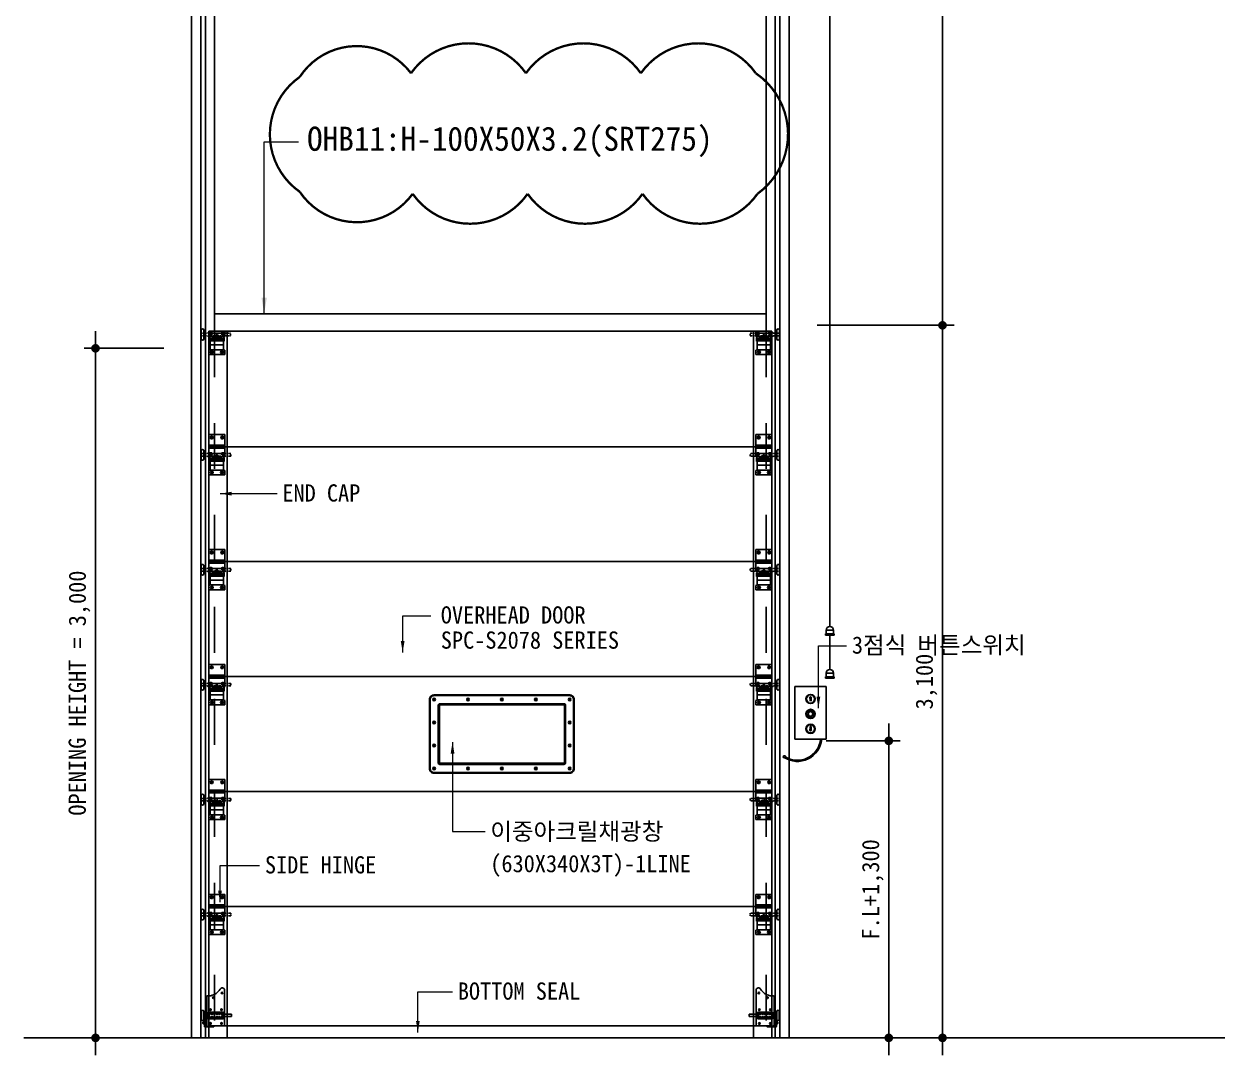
# Model space of a CAD drawing. Header units: millimetres. Extents: x 204328 to 274136, y -196910 to -178068.
# Drawn here: x 226005 to 231197, y -192079 to -187593 of the extents above; entities that cross this region are included whole.
import ezdxf

# ---------------------------------------------------------------- set-up
doc = ezdxf.new("R2010")
doc.units = ezdxf.units.MM
doc.linetypes.add('HIDDEN', pattern=[0.375, 0.25, -0.125])
doc.linetypes.add('HIDDEN2', pattern=[1, 0.5, -0.5])
doc.layers.get('Defpoints').update_dxf_attribs({"color": 140})
doc.layers.add('A-DIMS', color=7, linetype='Continuous', lineweight=25)
doc.layers.add('A-MKXS-TEXT1', color=3, linetype='Continuous', lineweight=25)
for name, color, linetype in [('FIN', 8, 'Continuous'), ('LINE', 8, 'Continuous'), ('OHD Frame', 2, 'Continuous'), ('OHD Panel', 5, 'Continuous'), ('OHD Track', 4, 'Continuous')]:
    doc.layers.add(name, color=color, linetype=linetype)
doc.layers.add('REV-202205', color=20, linetype='Continuous', lineweight=25, plot=False)
doc.styles.add('HY울릉도L', font='')
doc.styles.add('돋움체', font='')
doc.styles.get('HY울릉도L').set_extended_font_data('Dotum')
doc.styles.get('돋움체').set_extended_font_data('DotumChe')
doc.dimstyles.new('CDIM', dxfattribs={"dimtxt": 3, "dimasz": 1.5, "dimexe": 2, "dimexo": 1, "dimgap": 1, "dimtad": 1, "dimdec": 0, "dimrnd": 0.5, "dimzin": 0, "dimdsep": 32, "dimlunit": 6, "dimtxsty": 'HY울릉도L', "dimblk1": '_CIDOT', "dimblk2": '_CIDOT', "dimsah": 1, "dimcen": 5.5, "dimclrd": 2, "dimclre": 2, "dimclrt": 7, "dimadec": 0, "dimazin": 0, "dimtfac": 1, "dimtdec": 0, "dimtix": 1, "dimtmove": 2, "dimatfit": 1, "dimldrblk": '_CIDOT', "dimfxl": 1, "dimtolj": 1, "dimtzin": 0, "dimlwd": -1, "dimarcsym": 0})
doc.dimstyles.new('ISO-25', dxfattribs={"dimtxt": 2.5, "dimasz": 2.5, "dimexe": 1.25, "dimexo": 0.625, "dimtad": 1, "dimdsep": 46, "dimtxsty": 'Standard', "dimcen": 2.5, "dimadec": 0, "dimazin": 0, "dimtfac": 1, "dimtmove": 0, "dimatfit": 3, "dimfxl": 1, "dimarcsym": 0})

# ---------------------------------------------------------------- blocks, each defined once
blk = doc.blocks.new('2인치 BOTTOM HINGE')
for p, q in [((63153.5, 107458), (63153.5, 107584)), ((63156.5, 107587), (63169.6, 107587)), ((63231.5, 107460), (63231.5, 107614.3)), ((63137.3, 107471.9), (63138.1, 107472.5)), ((63138.1, 107465.5), (63138.1, 107472.5)), ((63143.3, 107454.8), (63141.6, 107485)), ((63145.3, 107454.9), (63143.6, 107485.1)), ((63150.4, 107473.2), (63150.4, 107464.8)), ((63153.5, 107478), (63150.5, 107473.7)), ((63164, 107516.7), (63164, 107486.7)), ((63164, 107509.2), (63221, 107509.2)), ((63164, 107494.2), (63221, 107494.2)), ((63221, 107486.7), (63221, 107516.7)), ((63137.3, 107466.1), (63138.1, 107465.5)), ((63156.5, 107454), (63146.3, 107454)), ((63156.5, 107452), (63146.3, 107452)), ((63153.5, 107460), (63150.5, 107464.2)), ((63154.5, 107457), (63155.5, 107457)), ((63156.5, 107452), (63156.5, 107456)), ((63183.5, 107452), (63156.5, 107452)), ((63184.5, 107453), (63184.5, 107454)), ((63187.5, 107457), (63228.5, 107457))]:
    blk.add_line(p, q)
at = {"color": 4}
for p, q in [((63141.5, 107506.7), (63158.5, 107506.7)), ((63141.5, 107496.7), (63158.5, 107496.7)), ((63224, 107506.7), (63261.5, 107506.7)), ((63224, 107496.7), (63261.5, 107496.7)), ((63261.5, 107506.7), (63261.5, 107496.7))]:
    blk.add_line(p, q, dxfattribs=at)
at = {"color": 4, "linetype": 'HIDDEN'}
for p, q in [((63224, 107506.7), (63161, 107506.7)), ((63224, 107496.7), (63161, 107496.7))]:
    blk.add_line(p, q, dxfattribs=at)
at = {"color": 4}
blk.add_lwpolyline([(63136.5, 107479.2), (63136.5, 107479.2, 0.414214), (63141.5, 107484.2), (63141.5, 107519.2, 0.414214), (63136.5, 107524.2), (63136.5, 107524.2, 0.414214), (63131.5, 107519.2), (63131.5, 107484.2, 0.414214)], format="xyb", close=True, dxfattribs=at)
for points in [[(63137.3, 107471.9), (63137.3, 107466.1)], [(63142.3, 107472.5), (63138.1, 107472.5)], [(63150.4, 107472.5), (63144.3, 107472.5)], [(63138.1, 107465.5), (63142.7, 107465.5)], [(63144.7, 107465.5), (63150.4, 107465.5)]]:
    blk.add_lwpolyline(points)
blk.add_lwpolyline([(63161, 107516.7), (63161, 107486.7), (63224, 107486.7), (63224, 107516.7)], close=True)
for centre in [(63182.5, 107578.7), (63220.1, 107599.4), (63170, 107526.8), (63218, 107526.8), (63170, 107466.9), (63218, 107466.9)]:
    blk.add_circle(centre, 3.5)
for centre, radius, start, end in [((63156.5, 107584), 3, 90, 180), ((63169.6, 107592), 5, 270, 288.8696), ((63209.9, 107617.8), 3, 320.8937, 332.6187), ((63221.6, 107611.7), 10.2, 14.4424, 152.6187), ((63142.6, 107485), 1, 357.556, 186.7062), ((63151.4, 107473.2), 1, 145.1037, 180), ((63146.3, 107455), 3, 183.3665, 270), ((63146.3, 107455), 1, 183.3665, 270), ((63151.4, 107464.8), 1, 180, 214.8963), ((63154.5, 107458), 1, 180, 270), ((63155.5, 107456), 1, 0, 90), ((63183.5, 107453), 1, 270, 0), ((63187.5, 107454), 3, 90, 180), ((63228.5, 107460), 3, 270, 0)]:
    blk.add_arc(centre, radius, start, end)
for centre, start, end in [((63159.7, 107506.7), 0, 180), ((63159.7, 107496.7), 180, 0)]:
    blk.add_arc(centre, 1.26, start, end, dxfattribs=at)
blk.add_open_spline([(63212.2, 107615.9), (63206.8, 107609.2), (63195.8, 107595.8), (63179.5, 107590.1), (63171.2, 107587.3)], degree=3, knots=[0.321245, 0.321245, 0.321245, 0.321245, 25.636888, 51.307384, 51.307384, 51.307384, 51.307384])
blk = doc.blocks.new('_CIDOT')
at = {"color": 0, "linetype": 'ByBlock'}
blk.add_line((2, 0), (-1, 0), dxfattribs=at)
at = {"color": 0, "linetype": 'ByBlock', "const_width": 0.5}
blk.add_lwpolyline([(-0.25, 0, 1), (0.25, 0, 1)], format="xyb", close=True, dxfattribs=at)
blk = doc.blocks.new('*D59')
at = {"layer": 'A-DIMS', "lineweight": -2, "transparency": 16777216}
for p, q in [((229496.5, -190712), (229818.4, -190712)), ((229513.6, -192004.2), (229818.4, -192004.2))]:
    blk.add_line(p, q, dxfattribs=at)
at = {"layer": 'A-DIMS', "transparency": 16777216}
blk.add_line((229768.4, -190749.5), (229768.4, -191966.7), dxfattribs=at)
at = {"layer": 'Defpoints', "color": 0, "transparency": 16777216}
for p in [(229471.5, -190712, 0), (229488.6, -192004.2, 0), (229768.4, -192004.2)]:
    blk.add_point(p, dxfattribs=at)
at = {"layer": 'A-DIMS', "transparency": 16777216, "xscale": 37.5, "yscale": 37.5, "zscale": 37.5}
for p, rotation in [((229768.4, -190712), 90), ((229768.4, -192004.2), 270)]:
    blk.add_blockref('_CIDOT', p, dxfattribs=dict(at, rotation=rotation))
at = {"layer": 'A-DIMS', "color": 3, "transparency": 16777216, "insert": (229698.8, -191358.1), "char_height": 75, "attachment_point": 5, "rotation": 90, "style": '돋움체'}
blk.add_mtext('\\A1;F.L+1,300', dxfattribs=at)
blk = doc.blocks.new('*D60')
at = {"layer": 'A-DIMS', "lineweight": -2, "transparency": 16777216}
for p, q in [((226613.8, -189004.2), (226267.1, -189004.2)), ((226613.8, -192004.2), (226267.1, -192004.2))]:
    blk.add_line(p, q, dxfattribs=at)
at = {"layer": 'A-DIMS', "transparency": 16777216}
blk.add_line((226317.1, -189041.7), (226317.1, -191966.7), dxfattribs=at)
at = {"layer": 'Defpoints', "color": 0, "transparency": 16777216}
for p in [(226638.8, -189004.2, 0), (226317.1, -192004.2), (226638.8, -192004.2, 0)]:
    blk.add_point(p, dxfattribs=at)
at = {"layer": 'A-DIMS', "transparency": 16777216, "xscale": 37.5, "yscale": 37.5, "zscale": 37.5}
for p, rotation in [((226317.1, -189004.2), 90), ((226317.1, -192004.2), 270)]:
    blk.add_blockref('_CIDOT', p, dxfattribs=dict(at, rotation=rotation))
at = {"layer": 'A-DIMS', "color": 3, "transparency": 16777216, "insert": (226247.3, -190504.2), "char_height": 75, "width": 1315.299, "attachment_point": 5, "rotation": 90, "style": '돋움체'}
blk.add_mtext('\\A1;OPENING HEIGHT = 3,000', dxfattribs=at)
blk = doc.blocks.new('2인치 TOP HINGE')
at = {"color": 8}
for p, q in [((63213.5, 108405.5, 0), (63213.5, 108382.5, 0)), ((63283.5, 108405.5, 0), (63213.5, 108405.5, 0)), ((63283.5, 108405.5, 0), (63283.5, 108382.5, 0)), ((63305, 108371.2, 0), (63305, 108409.7, 0)), ((63316.5, 108371.2, 0), (63316.5, 108409.7, 0)), ((63213.5, 108396.4, 0), (63283.5, 108396.4, 0)), ((63213.5, 108382.5, 0), (63241.5, 108382.5, 0)), ((63219.1, 108378.8, 0), (63214.5, 108382.5, 0)), ((63216.5, 108362, 0), (63216.5, 108375.3, 0)), ((63216.5, 108362, 0), (63219.5, 108362, 0)), ((63220.5, 108380, 0), (63217.5, 108382.5, 0)), ((63219.5, 108325.5, 0), (63219.5, 108367.6, 0)), ((63219.5, 108363, 0), (63277.5, 108363, 0)), ((63220.5, 108372.6, 0), (63228.7, 108372.6, 0)), ((63221.5, 108369.6, 0), (63228.5, 108369.6, 0)), ((63228.5, 108365, 0), (63228.5, 108369.6, 0)), ((63228.7, 108372.6, 0), (63228.7, 108378.2, 0)), ((63228.7, 108365.1, 0), (63228.7, 108369, 0)), ((63229, 108372, 0), (63229, 108378.1, 0)), ((63229.2, 108368.5, 0), (63233.7, 108368.5, 0)), ((63229.5, 108371.5, 0), (63233.5, 108371.5, 0)), ((63234, 108372, 0), (63234, 108378.1, 0)), ((63234.2, 108372.6, 0), (63234.2, 108378.2, 0)), ((63234.2, 108372.6, 0), (63239, 108372.6, 0)), ((63234.2, 108365.1, 0), (63234.2, 108369, 0)), ((63234.5, 108372.6, 0), (63239, 108372.6, 0)), ((63234.5, 108369.6, 0), (63239, 108369.6, 0)), ((63234.5, 108369.6, 0), (63239, 108369.6, 0)), ((63234.5, 108365, 0), (63234.5, 108369.6, 0)), ((63234.5, 108369.1, 0), (63234.5, 108369.1, 0)), ((63239.7, 108374.4, 0), (63239, 108372.6, 0)), ((63239.5, 108378.4, 0), (63239.5, 108377.2, 0)), ((63241.5, 108385.6, 0), (63241.5, 108379.7, 0)), ((63241.5, 108379.7, 0), (63248.5, 108376.7, 0)), ((63241.6, 108375.7, 0), (63242.7, 108375.7, 0)), ((63243.2, 108375, 0), (63241.8, 108371.5, 0)), ((63247.6, 108382.7, 0), (63242.4, 108384.3, 0)), ((63243.5, 108363.5, 0), (63243.5, 108374.7, 0)), ((63243.5, 108363.5, 0), (63253.5, 108363.5, 0)), ((63243.6, 108387.1, 0), (63244.3, 108387.1, 0)), ((63243.7, 108370.7, 0), (63243.7, 108374.2, 0)), ((63243.7, 108374.2, 0), (63253.2, 108374.2, 0)), ((63243.7, 108370.7, 0), (63253.2, 108370.7, 0)), ((63244, 108387.7, 0), (63244.1, 108387.9, 0)), ((63244.3, 108387.3, 0), (63244, 108387.6, 0)), ((63244, 108386.8, 0), (63244.3, 108387.2, 0)), ((63244.3, 108386.4, 0), (63244, 108386.7, 0)), ((63244, 108385.9, 0), (63244.3, 108386.3, 0)), ((63244.3, 108385.5, 0), (63244, 108385.8, 0)), ((63244, 108385, 0), (63244.3, 108385.3, 0)), ((63244.3, 108384.6, 0), (63244, 108384.9, 0)), ((63244.1, 108384.2, 0), (63244.3, 108384.4, 0)), ((63248.5, 108381.6, 0), (63248.5, 108376.7, 0)), ((63248.5, 108376.7, 0), (63255.5, 108379.7, 0)), ((63249.3, 108382.7, 0), (63254.6, 108384.3, 0)), ((63252.9, 108387.3, 0), (63252.6, 108387.6, 0)), ((63252.6, 108386.8, 0), (63252.9, 108387.2, 0)), ((63252.9, 108386.4, 0), (63252.6, 108386.7, 0)), ((63252.6, 108385.9, 0), (63252.9, 108386.3, 0)), ((63252.9, 108385.5, 0), (63252.6, 108385.8, 0)), ((63252.6, 108385, 0), (63252.9, 108385.3, 0)), ((63252.9, 108384.6, 0), (63252.6, 108384.9, 0)), ((63252.6, 108384.1, 0), (63252.9, 108384.4, 0)), ((63252.9, 108387.1, 0), (63253.3, 108387.1, 0)), ((63253.2, 108370.7, 0), (63253.2, 108374.2, 0)), ((63253.5, 108363.5, 0), (63253.5, 108374.7, 0)), ((63253.5, 108372.6, 0), (63262.7, 108372.6, 0)), ((63253.5, 108369.6, 0), (63262.5, 108369.6, 0)), ((63255.5, 108385.6, 0), (63255.5, 108379.7, 0)), ((63255.5, 108382.5, 0), (63283.5, 108382.5, 0)), ((63257.5, 108378.4, 0), (63257.5, 108377.2, 0)), ((63262.5, 108365, 0), (63262.5, 108369.6, 0)), ((63262.5, 108369.1, 0), (63262.5, 108369.1, 0)), ((63262.7, 108372.6, 0), (63262.7, 108378.2, 0)), ((63262.7, 108365.1, 0), (63262.7, 108369, 0)), ((63263, 108372, 0), (63263, 108378.1, 0)), ((63267.7, 108368.5, 0), (63263.2, 108368.5, 0)), ((63267.5, 108371.5, 0), (63263.5, 108371.5, 0)), ((63268, 108372, 0), (63268, 108378.1, 0)), ((63268.2, 108372.6, 0), (63268.2, 108378.2, 0)), ((63268.2, 108372.6, 0), (63276.5, 108372.6, 0)), ((63268.2, 108365.1, 0), (63268.2, 108369, 0)), ((63268.5, 108369.6, 0), (63275.5, 108369.6, 0)), ((63268.5, 108365, 0), (63268.5, 108369.6, 0)), ((63276.4, 108380, 0), (63279.5, 108382.5, 0)), ((63277.5, 108325.5, 0), (63277.5, 108367.6, 0)), ((63277.5, 108362, 0), (63280.5, 108362, 0)), ((63277.8, 108378.8, 0), (63282.5, 108382.5, 0)), ((63280.5, 108362, 0), (63280.5, 108375.3, 0)), ((63220.5, 108324.5, 0), (63213.5, 108322.5, 0)), ((63213.5, 108322.5, 0), (63213.5, 108303.5, 0)), ((63213.5, 108303.5, 0), (63283.5, 108303.5, 0)), ((63219.5, 108346, 0), (63277.5, 108346, 0)), ((63220.5, 108324.5, 0), (63276.5, 108324.5, 0)), ((63276.5, 108324.5, 0), (63283.5, 108322.5, 0)), ((63283.5, 108322.5, 0), (63283.5, 108303.5, 0))]:
    blk.add_line(p, q, dxfattribs=at)
at = {"color": 8, "linetype": 'HIDDEN'}
for p, q in [((63283.5, 108396, 0), (63188.5, 108396, 0)), ((63188.5, 108396, 0), (63188.5, 108385, 0)), ((63283.5, 108385, 0), (63188.5, 108385, 0)), ((63213.5, 108384.5, 0), (63283.5, 108384.5, 0)), ((63316.5, 108396, 0), (63289.5, 108396, 0)), ((63316.5, 108385, 0), (63289.5, 108385, 0))]:
    blk.add_line(p, q, dxfattribs=at)
at = {"color": 8, "linetype": 'HIDDEN', "elevation": 0}
for points in [[(63227.8, 108396.4), (63229, 108394.5), (63225.7, 108388.8), (63219.2, 108388.8), (63216, 108394.5), (63217.1, 108396.4)], [(63279.8, 108396.4), (63281, 108394.5), (63277.7, 108388.8), (63271.2, 108388.8), (63268, 108394.5), (63269.1, 108396.4)]]:
    blk.add_lwpolyline(points, dxfattribs=at)
at = {"color": 8, "elevation": 0}
for points in [[(63217.1, 108396.4), (63219.2, 108400.1), (63225.7, 108400.1), (63227.8, 108396.4)], [(63269.1, 108396.4), (63271.2, 108400.1), (63277.7, 108400.1), (63279.8, 108396.4)]]:
    blk.add_lwpolyline(points, dxfattribs=at)
for points in [[(63229.7, 108319.1), (63233, 108313.5), (63229.7, 108307.8), (63223.2, 108307.8), (63220, 108313.5), (63223.2, 108319.1)], [(63273.7, 108319.1), (63277, 108313.5), (63273.7, 108307.8), (63267.2, 108307.8), (63264, 108313.5), (63267.2, 108319.1)]]:
    blk.add_lwpolyline(points, close=True, dxfattribs=at)
at = {"color": 8}
for centre, radius in [((63226.5, 108313.5, 0), 3.53), ((63226.5, 108313.5, 0), 2.7), ((63270.5, 108313.5, 0), 3.53), ((63270.5, 108313.5, 0), 2.7)]:
    blk.add_circle(centre, radius, dxfattribs=at)
for centre, radius, start, end in [((63310.7, 108409.7, 0), 5.75, 0, 180), ((63221.3, 108374.3, 0), 4.96, 102.1217, 168.8588), ((63220.5, 108368.6, 0), 4, 90, 180), ((63222.5, 108394.5, 0), 3.53, 33.9806, 146.0194), ((63221.5, 108367.6, 0), 2, 90, 180), ((63220.2, 108379.7, 0), 0.5, 282.1217, 51.4669), ((63222.5, 108394.5, 0), 2.7, 47.0512, 132.9488), ((63227.6, 108368.9, 0), 1.09, 2.0148, 39.6589), ((63231.5, 108367.3, 0), 3.76, 217.0639, 322.9361), ((63231.5, 108375.6, 0), 3.76, 42.9905, 137.0095), ((63227.9, 108371.9, 0), 1.09, 2.0148, 39.6589), ((63229.2, 108369, 0), 0.5, 180, 270), ((63231.5, 108367.3, 0), 3.51, 218.4112, 321.5888), ((63231.5, 108375.6, 0), 3.51, 44.5745, 135.4255), ((63229.5, 108372, 0), 0.5, 180, 270), ((63233.5, 108372, 0), 0.5, 270, 0), ((63233.7, 108369, 0), 0.5, 270, 0), ((63235.1, 108371.9, 0), 1.09, 140.3411, 177.9852), ((63235.3, 108368.9, 0), 1.09, 140.3411, 177.9852), ((63239, 108372.6, 0), 3, 270, 338.125), ((63241.6, 108373.7, 0), 2, 90, 158.125), ((63242.3, 108383.5, 0), 0.811, 82.9492, 174.5861), ((63242.7, 108375.2, 0), 0.5, 338.125, 90), ((63248.5, 108383.8, 0), 14.1, 249.2199, 290.7801), ((63248.5, 108381.5, 0), 14.1, 249.2199, 290.7801), ((63244.1, 108387.7, 0), 0.0908, 135, 225), ((63249.5, 108409.1, 0), 22.2, 255.4144, 258.0189), ((63244.1, 108386.8, 0), 0.0908, 135, 225), ((63249.5, 108408.2, 0), 22.2, 255.4144, 278.8608), ((63244.1, 108385.9, 0), 0.0908, 135, 225), ((63249.5, 108407.3, 0), 22.2, 255.4144, 278.8608), ((63244.1, 108385, 0), 0.0908, 135, 225), ((63249.5, 108406.4, 0), 22.2, 255.4144, 278.8608), ((63244.2, 108387.2, 0), 0.0908, 315, 45), ((63244.2, 108386.3, 0), 0.0908, 315, 45), ((63244.2, 108385.4, 0), 0.0908, 315, 45), ((63244.2, 108384.5, 0), 0.0908, 315, 45), ((63249.5, 108409.1, 0), 22.2, 265.0057, 278.8608), ((63247.1, 108381.4, 0), 1.34, 7.0056, 69.4682), ((63249.8, 108381.4, 0), 1.34, 110.5318, 172.9944), ((63252.7, 108387.7, 0), 0.0908, 171.3665, 225), ((63252.7, 108386.8, 0), 0.0908, 135, 225), ((63252.7, 108385.9, 0), 0.0908, 135, 225), ((63252.7, 108385, 0), 0.0908, 135, 225), ((63252.9, 108387.2, 0), 0.0908, 315, 45), ((63252.9, 108386.3, 0), 0.0908, 315, 45), ((63252.9, 108385.4, 0), 0.0908, 315, 45), ((63252.9, 108384.5, 0), 0.0908, 315, 45), ((63254.7, 108383.5, 0), 0.811, 5.4139, 97.0508), ((63261.6, 108368.9, 0), 1.09, 2.0148, 39.6589), ((63265.5, 108367.3, 0), 3.76, 217.0639, 322.9361), ((63265.5, 108375.6, 0), 3.76, 42.9905, 137.0095), ((63261.9, 108371.9, 0), 1.09, 2.0148, 39.6589), ((63263.2, 108369, 0), 0.5, 180, 270), ((63265.5, 108367.3, 0), 3.51, 218.4112, 321.5888), ((63265.5, 108375.6, 0), 3.51, 44.5745, 135.4255), ((63263.5, 108372, 0), 0.5, 180, 270), ((63267.5, 108372, 0), 0.5, 270, 360), ((63267.7, 108369, 0), 0.5, 270, 0), ((63269.1, 108371.9, 0), 1.09, 140.3411, 177.9852), ((63269.3, 108368.9, 0), 1.09, 140.3411, 177.9852), ((63274.5, 108394.5, 0), 3.53, 33.9806, 146.0194), ((63274.5, 108394.5, 0), 2.7, 47.0512, 132.9488), ((63275.5, 108367.6, 0), 2, 0, 90), ((63276.7, 108379.7, 0), 0.5, 128.5331, 257.8783), ((63276.5, 108368.6, 0), 4, 0, 90), ((63275.6, 108374.3, 0), 4.96, 11.1412, 77.8783), ((63310.7, 108371.2, 0), 5.75, 180, 0), ((63220.5, 108325.5, 0), 1, 180, 270), ((63276.5, 108325.5, 0), 1, 270, 0)]:
    blk.add_arc(centre, radius, start, end, dxfattribs=at)
at = {"color": 8, "linetype": 'HIDDEN'}
for centre, radius, start, end in [((63222.5, 108394.5, 0), 3.53, 146.0194, 33.9806), ((63222.5, 108394.5, 0), 2.7, 132.9488, 47.0512), ((63274.5, 108394.5, 0), 3.53, 146.0194, 33.9806), ((63274.5, 108394.5, 0), 2.7, 132.9488, 47.0512), ((63286.5, 108394.7, 0), 3.25, 22.4962, 157.5038), ((63286.5, 108386.2, 0), 3.25, 202.4962, 337.5038)]:
    blk.add_arc(centre, radius, start, end, dxfattribs=at)
at = {"color": 8}
for centre, major_axis, ratio, start_param, end_param in [((63248.5, 108378.4, 0), (-9, 0), 0.331338, 5.603511, 10.104452), ((63248.5, 108377.2, 0), (-9, 0), 0.331338, 0, 0.583751), ((63248.5, 108385.6, 0), (-7, 0), 0.311178, 5.481577, 10.226387), ((63248.5, 108377.2, 0), (-9, 0), 0.331338, 0.935022, 3.141593), ((63248.5, 108384.5, 0), (-4.5, 0), 0.246975, 0.264484, 3.078253)]:
    blk.add_ellipse(centre, major_axis=major_axis, ratio=ratio, start_param=start_param, end_param=end_param, dxfattribs=at)
at = {"color": 8, "extrusion": (0, 0, -1)}
blk.add_ellipse((63248.5, 108379.7, 0), major_axis=(7, 0), ratio=0.426006, start_param=6.283185, end_param=9.424778, dxfattribs=at)
at = {"color": 8}
blk.add_ellipse((63248.5, 108388.1, 0), major_axis=(-4.5, 0), ratio=0.246975, dxfattribs=at)
blk = doc.blocks.new('2인치 SIDE HINGE')
at = {"color": 8}
for p, q in [((63202.3, 107903.2, 0), (63272.3, 107903.2, 0)), ((63202.3, 107903.2, 0), (63202.3, 107807.2, 0)), ((63272.3, 107903.2, 0), (63272.3, 107807.2, 0)), ((63202.3, 107857.2, 0), (63220.3, 107857.2, 0)), ((63202.3, 107844.2, 0), (63220.3, 107844.2, 0)), ((63220.3, 107857.2, 0), (63220.3, 107844.2, 0)), ((63221.1, 107857.2, 0), (63253.6, 107857.2, 0)), ((63221.1, 107844.2, 0), (63221.1, 107857.2, 0)), ((63221.1, 107844.2, 0), (63253.6, 107844.2, 0)), ((63253.6, 107844.2, 0), (63253.6, 107857.2, 0)), ((63254.3, 107857.2, 0), (63272.3, 107857.2, 0)), ((63254.3, 107857.2, 0), (63254.3, 107844.2, 0)), ((63254.3, 107844.2, 0), (63272.3, 107844.2, 0)), ((63293.8, 107797.7, 0), (63293.8, 107832.7, 0)), ((63305.3, 107797.7, 0), (63305.3, 107832.7, 0)), ((63202.3, 107821.2, 0), (63272.3, 107821.2, 0)), ((63202.3, 107807.2, 0), (63230.3, 107807.2, 0)), ((63208, 107803.5, 0), (63203.3, 107807.2, 0)), ((63205.3, 107786.7, 0), (63205.3, 107800, 0)), ((63205.3, 107786.7, 0), (63208.3, 107786.7, 0)), ((63209.4, 107804.8, 0), (63206.3, 107807.2, 0)), ((63208.3, 107750.2, 0), (63208.3, 107792.3, 0)), ((63208.3, 107787.7, 0), (63266.3, 107787.7, 0)), ((63209.3, 107797.3, 0), (63217.6, 107797.3, 0)), ((63210.3, 107794.3, 0), (63217.3, 107794.3, 0)), ((63217.3, 107789.7, 0), (63217.3, 107794.3, 0)), ((63217.6, 107797.3, 0), (63217.6, 107802.9, 0)), ((63217.6, 107789.8, 0), (63217.6, 107793.7, 0)), ((63217.8, 107796.7, 0), (63217.8, 107802.8, 0)), ((63218.1, 107793.2, 0), (63222.6, 107793.2, 0)), ((63218.3, 107796.2, 0), (63222.3, 107796.2, 0)), ((63222.8, 107796.7, 0), (63222.8, 107802.8, 0)), ((63223.1, 107797.3, 0), (63223.1, 107802.9, 0)), ((63223.1, 107797.3, 0), (63227.9, 107797.3, 0)), ((63223.1, 107789.8, 0), (63223.1, 107793.7, 0)), ((63223.3, 107797.3, 0), (63227.9, 107797.3, 0)), ((63223.3, 107794.3, 0), (63227.9, 107794.3, 0)), ((63223.3, 107794.3, 0), (63227.9, 107794.3, 0)), ((63223.3, 107789.7, 0), (63223.3, 107794.3, 0)), ((63223.3, 107793.8, 0), (63223.3, 107793.8, 0)), ((63228.6, 107799.1, 0), (63227.9, 107797.3, 0)), ((63228.3, 107803.1, 0), (63228.3, 107801.9, 0)), ((63230.3, 107810.3, 0), (63230.3, 107804.4, 0)), ((63230.3, 107804.4, 0), (63237.3, 107801.4, 0)), ((63230.5, 107800.4, 0), (63231.6, 107800.4, 0)), ((63232.1, 107799.7, 0), (63230.7, 107796.2, 0)), ((63236.5, 107807.4, 0), (63231.2, 107809, 0)), ((63232.3, 107788.2, 0), (63232.3, 107799.4, 0)), ((63232.3, 107788.2, 0), (63242.3, 107788.2, 0)), ((63232.5, 107811.9, 0), (63233.2, 107811.9, 0)), ((63232.6, 107795.4, 0), (63232.6, 107798.9, 0)), ((63232.6, 107798.9, 0), (63242.1, 107798.9, 0)), ((63232.6, 107795.4, 0), (63242.1, 107795.4, 0)), ((63232.9, 107812.5, 0), (63233, 107812.6, 0)), ((63233.2, 107812, 0), (63232.9, 107812.3, 0)), ((63232.9, 107811.5, 0), (63233.2, 107811.9, 0)), ((63233.2, 107811.1, 0), (63232.9, 107811.4, 0)), ((63232.9, 107810.6, 0), (63233.2, 107811, 0)), ((63233.2, 107810.2, 0), (63232.9, 107810.5, 0)), ((63232.9, 107809.7, 0), (63233.2, 107810.1, 0)), ((63233.2, 107809.3, 0), (63232.9, 107809.6, 0)), ((63233, 107809, 0), (63233.2, 107809.2, 0)), ((63237.3, 107806.3, 0), (63237.3, 107801.4, 0)), ((63237.3, 107801.4, 0), (63244.3, 107804.4, 0)), ((63238.2, 107807.4, 0), (63243.4, 107809, 0)), ((63241.8, 107812, 0), (63241.5, 107812.3, 0)), ((63241.5, 107811.5, 0), (63241.8, 107811.9, 0)), ((63241.8, 107811.1, 0), (63241.5, 107811.4, 0)), ((63241.5, 107810.6, 0), (63241.8, 107811, 0)), ((63241.8, 107810.2, 0), (63241.5, 107810.5, 0)), ((63241.5, 107809.7, 0), (63241.8, 107810.1, 0)), ((63241.8, 107809.3, 0), (63241.5, 107809.6, 0)), ((63241.5, 107808.8, 0), (63241.8, 107809.2, 0)), ((63241.8, 107811.9, 0), (63242.2, 107811.9, 0)), ((63242.1, 107795.4, 0), (63242.1, 107798.9, 0)), ((63242.3, 107788.2, 0), (63242.3, 107799.4, 0)), ((63242.3, 107797.3, 0), (63251.6, 107797.3, 0)), ((63242.3, 107794.3, 0), (63251.3, 107794.3, 0)), ((63244.3, 107810.3, 0), (63244.3, 107804.4, 0)), ((63244.3, 107807.2, 0), (63272.3, 107807.2, 0)), ((63246.3, 107803.1, 0), (63246.3, 107801.9, 0)), ((63251.3, 107789.7, 0), (63251.3, 107794.3, 0)), ((63251.3, 107793.8, 0), (63251.3, 107793.8, 0)), ((63251.6, 107797.3, 0), (63251.6, 107802.9, 0)), ((63251.6, 107789.8, 0), (63251.6, 107793.7, 0)), ((63251.8, 107796.7, 0), (63251.8, 107802.8, 0)), ((63256.6, 107793.2, 0), (63252.1, 107793.2, 0)), ((63256.3, 107796.2, 0), (63252.3, 107796.2, 0)), ((63256.8, 107796.7, 0), (63256.8, 107802.8, 0)), ((63257.1, 107797.3, 0), (63257.1, 107802.9, 0)), ((63257.1, 107797.3, 0), (63265.3, 107797.3, 0)), ((63257.1, 107789.8, 0), (63257.1, 107793.7, 0)), ((63257.3, 107794.3, 0), (63264.3, 107794.3, 0)), ((63257.3, 107789.7, 0), (63257.3, 107794.3, 0)), ((63265.3, 107804.8, 0), (63268.3, 107807.2, 0)), ((63266.3, 107750.2, 0), (63266.3, 107792.3, 0)), ((63266.3, 107786.7, 0), (63269.3, 107786.7, 0)), ((63266.7, 107803.5, 0), (63271.3, 107807.2, 0)), ((63269.3, 107786.7, 0), (63269.3, 107800, 0)), ((63209.3, 107749.2, 0), (63202.3, 107747.2, 0)), ((63202.3, 107747.2, 0), (63202.3, 107728.2, 0)), ((63202.3, 107728.2, 0), (63272.3, 107728.2, 0)), ((63208.3, 107770.7, 0), (63266.3, 107770.7, 0)), ((63209.3, 107749.2, 0), (63265.3, 107749.2, 0)), ((63265.3, 107749.2, 0), (63272.3, 107747.2, 0)), ((63272.3, 107747.2, 0), (63272.3, 107728.2, 0))]:
    blk.add_line(p, q, dxfattribs=at)
at = {"color": 8, "linetype": 'HIDDEN'}
for p, q in [((63272.3, 107855.7, 0), (63202.3, 107855.7, 0)), ((63272.3, 107845.7, 0), (63202.3, 107845.7, 0)), ((63272.3, 107820.7, 0), (63177.3, 107820.7, 0)), ((63177.3, 107809.7, 0), (63177.3, 107820.7, 0)), ((63272.3, 107809.7, 0), (63177.3, 107809.7, 0)), ((63202.3, 107809.2, 0), (63272.3, 107809.2, 0)), ((63305.3, 107820.7, 0), (63278.3, 107820.7, 0)), ((63305.3, 107809.7, 0), (63278.3, 107809.7, 0))]:
    blk.add_line(p, q, dxfattribs=at)
at = {"color": 8, "elevation": 0}
for points in [[(63217.6, 107896.3), (63220.8, 107890.7), (63217.6, 107885.1), (63211.1, 107885.1), (63207.8, 107890.7), (63211.1, 107896.3)], [(63263.6, 107896.3), (63266.8, 107890.7), (63263.6, 107885.1), (63257.1, 107885.1), (63253.8, 107890.7), (63257.1, 107896.3)], [(63218.6, 107743.8), (63221.8, 107738.2), (63218.6, 107732.6), (63212.1, 107732.6), (63208.8, 107738.2), (63212.1, 107743.8)], [(63262.6, 107743.8), (63265.8, 107738.2), (63262.6, 107732.6), (63256.1, 107732.6), (63252.8, 107738.2), (63256.1, 107743.8)]]:
    blk.add_lwpolyline(points, close=True, dxfattribs=at)
at = {"color": 8, "linetype": 'HIDDEN', "elevation": 0}
for points in [[(63216.7, 107821.2), (63217.8, 107819.2), (63214.6, 107813.6), (63208.1, 107813.6), (63204.8, 107819.2), (63206, 107821.2)], [(63268.7, 107821.2), (63269.8, 107819.2), (63266.6, 107813.6), (63260.1, 107813.6), (63256.8, 107819.2), (63258, 107821.2)]]:
    blk.add_lwpolyline(points, dxfattribs=at)
at = {"color": 8, "elevation": 0}
for points in [[(63206, 107821.2), (63208.1, 107824.8), (63214.6, 107824.8), (63216.7, 107821.2)], [(63258, 107821.2), (63260.1, 107824.8), (63266.6, 107824.8), (63268.7, 107821.2)]]:
    blk.add_lwpolyline(points, dxfattribs=at)
at = {"color": 8}
for centre, radius in [((63214.3, 107890.7, 0), 3.53), ((63214.3, 107890.7, 0), 2.7), ((63260.3, 107890.7, 0), 3.53), ((63260.3, 107890.7, 0), 2.7), ((63215.3, 107738.2, 0), 3.53), ((63215.3, 107738.2, 0), 2.7), ((63259.3, 107738.2, 0), 3.53), ((63259.3, 107738.2, 0), 2.7)]:
    blk.add_circle(centre, radius, dxfattribs=at)
for centre, radius, start, end in [((63299.6, 107832.7, 0), 5.75, 359.8374, 180.1626), ((63210.2, 107799, 0), 4.96, 102.1217, 168.8588), ((63209.3, 107793.3, 0), 4, 90, 180), ((63210.3, 107792.3, 0), 2, 90, 180), ((63211.3, 107819.2, 0), 3.53, 33.9806, 146.0194), ((63209.1, 107804.4, 0), 0.5, 282.1217, 51.4669), ((63211.3, 107819.2, 0), 2.7, 47.0512, 132.9488), ((63216.5, 107793.6, 0), 1.09, 2.0148, 39.6589), ((63220.3, 107792, 0), 3.76, 217.0639, 322.9361), ((63220.3, 107800.4, 0), 3.76, 42.9905, 137.0095), ((63216.7, 107796.6, 0), 1.09, 2.0148, 39.6589), ((63218.1, 107793.7, 0), 0.5, 180, 270), ((63220.3, 107792, 0), 3.51, 218.4112, 321.5888), ((63220.3, 107800.4, 0), 3.51, 44.5745, 135.4255), ((63218.3, 107796.7, 0), 0.5, 180, 270), ((63222.3, 107796.7, 0), 0.5, 270, 0), ((63222.6, 107793.7, 0), 0.5, 270, 0), ((63223.9, 107796.6, 0), 1.09, 140.3411, 177.9852), ((63224.2, 107793.6, 0), 1.09, 140.3411, 177.9852), ((63227.9, 107797.3, 0), 3, 270, 338.125), ((63230.5, 107798.4, 0), 2, 90, 158.125), ((63231.1, 107808.2, 0), 0.811, 82.9492, 174.5861), ((63231.6, 107799.9, 0), 0.5, 338.125, 90), ((63237.3, 107808.5, 0), 14.1, 249.2199, 290.7801), ((63237.3, 107806.2, 0), 14.1, 249.2199, 290.7801), ((63232.9, 107812.4, 0), 0.0908, 135, 225), ((63238.4, 107833.8, 0), 22.2, 255.4144, 258.0189), ((63232.9, 107811.5, 0), 0.0908, 135, 225), ((63238.4, 107832.9, 0), 22.2, 255.4144, 278.8608), ((63232.9, 107810.6, 0), 0.0908, 135, 225), ((63238.4, 107832, 0), 22.2, 255.4144, 278.8608), ((63232.9, 107809.7, 0), 0.0908, 135, 225), ((63238.4, 107831.1, 0), 22.2, 255.4144, 278.8608), ((63233.1, 107811.9, 0), 0.0908, 315, 45), ((63233.1, 107811, 0), 0.0908, 315, 45), ((63233.1, 107810.1, 0), 0.0908, 315, 45), ((63233.1, 107809.2, 0), 0.0908, 315, 45), ((63238.4, 107833.8, 0), 22.2, 265.0057, 278.8608), ((63236, 107806.1, 0), 1.34, 7.0056, 69.4682), ((63238.7, 107806.1, 0), 1.34, 110.5318, 172.9944), ((63241.5, 107812.4, 0), 0.0908, 171.3665, 225), ((63241.5, 107811.5, 0), 0.0908, 135, 225), ((63241.5, 107810.6, 0), 0.0908, 135, 225), ((63241.5, 107809.7, 0), 0.0908, 135, 225), ((63241.7, 107811.9, 0), 0.0908, 315, 45), ((63241.7, 107811, 0), 0.0908, 315, 45), ((63241.7, 107810.1, 0), 0.0908, 315, 45), ((63241.7, 107809.2, 0), 0.0908, 315, 45), ((63243.5, 107808.2, 0), 0.811, 5.4139, 97.0508), ((63250.5, 107793.6, 0), 1.09, 2.0148, 39.6589), ((63254.3, 107792, 0), 3.76, 217.0639, 322.9361), ((63254.3, 107800.4, 0), 3.76, 42.9905, 137.0095), ((63250.7, 107796.6, 0), 1.09, 2.0148, 39.6589), ((63252.1, 107793.7, 0), 0.5, 180, 270), ((63254.3, 107792, 0), 3.51, 218.4112, 321.5888), ((63254.3, 107800.4, 0), 3.51, 44.5745, 135.4255), ((63252.3, 107796.7, 0), 0.5, 180, 270), ((63256.3, 107796.7, 0), 0.5, 270, 360), ((63256.6, 107793.7, 0), 0.5, 270, 0), ((63257.9, 107796.6, 0), 1.09, 140.3411, 177.9852), ((63258.2, 107793.6, 0), 1.09, 140.3411, 177.9852), ((63263.3, 107819.2, 0), 3.53, 33.9806, 146.0194), ((63263.3, 107819.2, 0), 2.7, 47.0512, 132.9488), ((63264.3, 107792.3, 0), 2, 0, 90), ((63265.6, 107804.4, 0), 0.5, 128.5331, 257.8783), ((63265.3, 107793.3, 0), 4, 0, 90), ((63264.5, 107799, 0), 4.96, 11.1412, 77.8783), ((63299.6, 107797.7, 0), 5.75, 179.8374, 0.1626), ((63209.3, 107750.2, 0), 1, 180, 270), ((63265.3, 107750.2, 0), 1, 270, 0)]:
    blk.add_arc(centre, radius, start, end, dxfattribs=at)
at = {"color": 8, "linetype": 'HIDDEN'}
for centre, radius, start, end in [((63211.3, 107819.2, 0), 3.53, 146.0194, 33.9806), ((63211.3, 107819.2, 0), 2.7, 132.9488, 47.0512), ((63263.3, 107819.2, 0), 3.53, 146.0194, 33.9806), ((63263.3, 107819.2, 0), 2.7, 132.9488, 47.0512), ((63275.3, 107819.4, 0), 3.25, 22.4962, 157.5038), ((63275.3, 107810.9, 0), 3.25, 202.4962, 337.5038)]:
    blk.add_arc(centre, radius, start, end, dxfattribs=at)
at = {"color": 8}
for centre, major_axis, ratio, start_param, end_param in [((63237.3, 107803.1, 0), (-9, 0), 0.331338, 5.603511, 10.104452), ((63237.3, 107801.9, 0), (-9, 0), 0.331338, 0, 0.583751), ((63237.3, 107810.3, 0), (-7, 0), 0.311178, 5.481577, 10.226387), ((63237.3, 107801.9, 0), (-9, 0), 0.331338, 0.935022, 3.141593), ((63237.3, 107809.2, 0), (-4.5, 0), 0.246975, 0.264484, 3.078253)]:
    blk.add_ellipse(centre, major_axis=major_axis, ratio=ratio, start_param=start_param, end_param=end_param, dxfattribs=at)
at = {"color": 8, "extrusion": (0, 0, -1)}
blk.add_ellipse((63237.3, 107804.4, 0), major_axis=(7, 0), ratio=0.426006, start_param=6.283185, end_param=9.424778, dxfattribs=at)
at = {"color": 8}
blk.add_ellipse((63237.3, 107812.9, 0), major_axis=(-4.5, 0), ratio=0.246975, dxfattribs=at)
blk = doc.blocks.new('*D74')
at = {"layer": 'A-DIMS', "lineweight": -2, "transparency": 16777216}
for p, q in [((229456.4, -188904.2), (230052.2, -188904.2)), ((229456.4, -192004.2), (230052.2, -192004.2))]:
    blk.add_line(p, q, dxfattribs=at)
at = {"layer": 'A-DIMS', "transparency": 16777216}
blk.add_line((230002.2, -188941.7), (230002.2, -191966.7), dxfattribs=at)
at = {"layer": 'Defpoints', "color": 0, "transparency": 16777216}
for p in [(229431.4, -188904.2, 0), (229431.4, -192004.2, 0), (230002.2, -192004.2)]:
    blk.add_point(p, dxfattribs=at)
at = {"layer": 'A-DIMS', "transparency": 16777216, "xscale": 37.5, "yscale": 37.5, "zscale": 37.5}
for p, rotation in [((230002.2, -188904.2), 90), ((230002.2, -192004.2), 270)]:
    blk.add_blockref('_CIDOT', p, dxfattribs=dict(at, rotation=rotation))
at = {"layer": 'A-DIMS', "color": 3, "transparency": 16777216, "insert": (229932.5, -190454.2), "char_height": 75, "attachment_point": 5, "rotation": 90, "style": '돋움체'}
blk.add_mtext('\\A1;3,100', dxfattribs=at)
blk = doc.blocks.new('*D75')
at = {"layer": 'A-DIMS', "lineweight": -2, "transparency": 16777216}
for p, q in [((229456.4, -185854.2), (230052.2, -185854.2)), ((229456.4, -188904.2), (230052.2, -188904.2))]:
    blk.add_line(p, q, dxfattribs=at)
at = {"layer": 'A-DIMS', "transparency": 16777216}
blk.add_line((230002.2, -188866.7), (230002.2, -185891.7), dxfattribs=at)
at = {"layer": 'Defpoints', "color": 0, "transparency": 16777216}
for p in [(229431.4, -185854.2, 0), (230002.2, -185854.2), (229431.4, -188904.2, 0)]:
    blk.add_point(p, dxfattribs=at)
at = {"layer": 'A-DIMS', "transparency": 16777216, "xscale": 37.5, "yscale": 37.5, "zscale": 37.5}
for p, rotation in [((230002.2, -185854.2), 90), ((230002.2, -188904.2), 270)]:
    blk.add_blockref('_CIDOT', p, dxfattribs=dict(at, rotation=rotation))
at = {"layer": 'A-DIMS', "color": 3, "transparency": 16777216, "insert": (229932.5, -187379.2), "char_height": 75, "attachment_point": 5, "rotation": 90, "style": '돋움체'}
blk.add_mtext('\\A1;3,100', dxfattribs=at)

msp = doc.modelspace()

# ---------------------------------------------------------------- hatches: boundary and pattern name
at = {"transparency": 33554687}
h = msp.add_hatch(color=3, dxfattribs=at)
h.dxf.hatch_style = 1
h.paths.add_polyline_path([(229433.5, -190525.2), (229430.1, -190525.2), (229430.1, -190539.6), (229426.1, -190539.6), (229426.1, -190525.2), (229422.7, -190525.2), (229428.1, -190519.7)])
h = msp.add_hatch(color=256, dxfattribs=at)
h.dxf.hatch_style = 1
h.paths.add_polyline_path([(229440, -190594.8, 1), (229416.2, -190594.8, 1)])
h.paths.add_polyline_path([(229438, -190594.8, 1), (229418.2, -190594.8, 1)], flags=16)
h = msp.add_hatch(color=3, dxfattribs=at)
h.dxf.hatch_style = 1
h.paths.add_polyline_path([(229426.1, -190664.2), (229422.7, -190664.2), (229428.1, -190669.7), (229433.5, -190664.2), (229430.1, -190664.2), (229430.1, -190649.8), (229426.1, -190649.8)])

# ---------------------------------------------------------------- linework, layer by layer
at = {"color": 0}
for p, q in [((229512.1, -185849.9, 0), (229512.1, -190214.3, 0)), ((229493.6, -190252.3, 0), (229493.6, -190246.3, 0)), ((229530.6, -190246.3, 0), (229493.6, -190246.3, 0)), ((229493.6, -190252.3, 0), (229530.6, -190252.3, 0)), ((229528.1, -190230.3, 0), (229496.1, -190230.3, 0)), ((229496.1, -190230.3, 0), (229496.1, -190246.3, 0)), ((229512.1, -190252.3, 0), (229512.1, -190401, 0)), ((229528.1, -190246.3, 0), (229528.1, -190230.3, 0)), ((229530.6, -190252.3, 0), (229530.6, -190246.3, 0)), ((229528.1, -190417, 0), (229496.1, -190417, 0)), ((229496.1, -190417, 0), (229496.1, -190433, 0)), ((229528.1, -190433, 0), (229528.1, -190417, 0)), ((229360.1, -190476.2, 0), (229360.1, -190704.2, 0)), ((229496.1, -190476.2, 0), (229360.1, -190476.2, 0)), ((229493.6, -190439, 0), (229493.6, -190433, 0)), ((229530.6, -190433, 0), (229493.6, -190433, 0)), ((229493.6, -190439, 0), (229530.6, -190439, 0)), ((229496.1, -190704.2, 0), (229496.1, -190476.2, 0)), ((229530.6, -190439, 0), (229530.6, -190433, 0)), ((229360.1, -190704.2, 0), (229496.1, -190704.2, 0))]:
    msp.add_line(p, q, dxfattribs=at)
at = {"linetype": 'Continuous'}
for p, q in [((226810.1, -192004.2, 0), (226810.1, -188929.2, 0)), ((226890.1, -192004.2, 0), (226890.1, -188929.2, 0))]:
    msp.add_line(p, q, dxfattribs=at)
for p, q in [((226810.1, -188929.2, 0), (229260.1, -188929.2, 0)), ((229180.1, -192004.2, 0), (229180.1, -188929.2, 0)), ((229260.1, -192004.2, 0), (229260.1, -188929.2, 0)), ((229260.1, -191951.3, 0), (226810.1, -191951.3, 0)), ((226699.2, -192004.2, 0), (229392.4, -192004.2, 0))]:
    msp.add_line(p, q)
at = {"color": 3}
for p, q in [((229428.1, -190519.7, 0), (229422.7, -190525.2, 0)), ((229422.7, -190525.2, 0), (229426.1, -190525.2, 0)), ((229426.1, -190539.6, 0), (229426.1, -190525.2, 0)), ((229428.1, -190519.7, 0), (229433.5, -190525.2, 0)), ((229430.1, -190525.2, 0), (229433.5, -190525.2, 0)), ((229430.1, -190539.6, 0), (229430.1, -190525.2, 0)), ((229422.7, -190664.2, 0), (229426.1, -190664.2, 0)), ((229428.1, -190669.7, 0), (229422.7, -190664.2, 0)), ((229426.1, -190649.8, 0), (229426.1, -190664.2, 0)), ((229426.1, -190649.8, 0), (229430.1, -190649.8, 0)), ((229428.1, -190669.7, 0), (229433.5, -190664.2, 0)), ((229430.1, -190649.8, 0), (229430.1, -190664.2, 0)), ((229430.1, -190664.2, 0), (229433.5, -190664.2, 0))]:
    msp.add_line(p, q, dxfattribs=at)
at = {"elevation": 0}
for points in [[(228400.1, -190832.3), (228400.1, -190532.3, 0.414214), (228380.1, -190512.3), (227790.1, -190512.3, 0.414214), (227770.1, -190532.3), (227770.1, -190832.3, 0.414214), (227790.1, -190852.3), (228380.1, -190852.3, 0.414214)], [(228397.1, -190832.3), (228397.1, -190532.3, 0.414214), (228380.1, -190515.3), (227790.1, -190515.3, 0.414214), (227773.1, -190532.3), (227773.1, -190832.3, 0.414214), (227790.1, -190849.3), (228380.1, -190849.3, 0.414214)], [(228362.1, -190807.3), (228362.1, -190557.3, 0.414214), (228355.1, -190550.3), (227815.1, -190550.3, 0.414214), (227808.1, -190557.3), (227808.1, -190807.3, 0.414214), (227815.1, -190814.3), (228355.1, -190814.3, 0.414214)], [(228357.1, -190807.3), (228357.1, -190557.3, 0.414214), (228355.1, -190555.3), (227815.1, -190555.3, 0.414214), (227813.1, -190557.3), (227813.1, -190807.3, 0.414214), (227815.1, -190809.3), (228355.1, -190809.3, 0.414214)]]:
    msp.add_lwpolyline(points, format="xyb", close=True, dxfattribs=at)
for centre, radius in [((227790.1, -190532.3, 0), 5.5), ((227790.1, -190532.3, 0), 2.25), ((227937.6, -190532.3, 0), 5.5), ((227937.6, -190532.3, 0), 2.25), ((228085.1, -190532.3, 0), 5.5), ((228085.1, -190532.3, 0), 2.25), ((228232.6, -190532.3, 0), 5.5), ((228232.6, -190532.3, 0), 2.25), ((228380.1, -190532.3, 0), 5.5), ((228380.1, -190532.3, 0), 2.25), ((227790.1, -190632.3, 0), 5.5), ((227790.1, -190632.3, 0), 2.25), ((228380.1, -190632.3, 0), 5.5), ((228380.1, -190632.3, 0), 2.25), ((227790.1, -190732.3, 0), 5.5), ((227790.1, -190732.3, 0), 2.25), ((228380.1, -190732.3, 0), 5.5), ((228380.1, -190732.3, 0), 2.25), ((227790.1, -190832.3, 0), 5.5), ((227790.1, -190832.3, 0), 2.25), ((227937.6, -190832.3, 0), 5.5), ((227937.6, -190832.3, 0), 2.25), ((228085.1, -190832.3, 0), 5.5), ((228085.1, -190832.3, 0), 2.25), ((228232.6, -190832.3, 0), 5.5), ((228232.6, -190832.3, 0), 2.25), ((228380.1, -190832.3, 0), 5.5), ((228380.1, -190832.3, 0), 2.25)]:
    msp.add_circle(centre, radius)
at = {"color": 3}
for centre, radius in [((229428.1, -190529.8, 0), 20), ((229428.1, -190529.8, 0), 17.5), ((229428.1, -190659.8, 0), 20), ((229428.1, -190659.8, 0), 17.5)]:
    msp.add_circle(centre, radius, dxfattribs=at)
at = {"color": 1}
for radius in [20, 17.5]:
    msp.add_circle((229428.1, -190594.8, 0), radius, dxfattribs=at)
at = {"color": 0}
for radius in [11.9, 9.89]:
    msp.add_circle((229428.1, -190594.8, 0), radius, dxfattribs=at)
for centre in [(229512.1, -190230.3, 0), (229512.1, -190417, 0)]:
    msp.add_arc(centre, 16, 0, 180, dxfattribs=at)
at = {"layer": 'FIN', "color": 0}
for centre, radius, start, end in [((229370.9, -190695.4, 0), 106, 236.6301, 354.9677), ((229370.9, -190695.4, 0), 101, 236.6301, 354.9677), ((229314.3, -190781.6, 0), 5.2, 351.7822, 293.8533)]:
    msp.add_arc(centre, radius, start, end, dxfattribs=at)
at = {"layer": 'LINE', "color": 2, "ltscale": 50}
msp.add_line((226005.4, -192004.2, 0), (235247.4, -192004.2, 0), dxfattribs=at)
at = {"layer": 'OHD Frame'}
for p, q in [((226735.1, -185691.7), (226735.1, -192004.2, 0)), ((226835.1, -185691.7), (226835.1, -188929.2, 0)), ((229235.1, -185691.7), (229235.1, -188929.2, 0)), ((229335.1, -185691.7, 0), (229335.1, -192004.2)), ((229235.1, -188854.2, 0), (226835.1, -188854.2, 0))]:
    msp.add_line(p, q, dxfattribs=at)
at = {"layer": 'OHD Frame', "color": 1, "linetype": 'HIDDEN2', "ltscale": 400}
for p, q in [((226835.1, -188929.2, 0), (226835.1, -192004.2, 0)), ((229235.1, -188929.2, 0), (229235.1, -192004.2, 0))]:
    msp.add_line(p, q, dxfattribs=at)
at = {"layer": 'OHD Panel', "color": 0}
for p, q in [((229260.1, -189432.3, 0), (226810.1, -189432.3, 0)), ((229260.1, -189932.3, 0), (226810.1, -189932.3, 0)), ((229260.1, -190432.3, 0), (226810.1, -190432.3, 0)), ((229260.1, -190932.3, 0), (226810.1, -190932.3, 0)), ((229260.1, -191432.3, 0), (226810.1, -191432.3, 0))]:
    msp.add_line(p, q, dxfattribs=at)
at = {"layer": 'OHD Track'}
for p, q in [((226775.8, -192004.2, 0), (226775.8, -185960.4, 0)), ((226795.8, -192004.2, 0), (226795.8, -185960.4, 0)), ((229274.4, -192004.2, 0), (229274.4, -185960.4, 0)), ((229294.4, -192004.2, 0), (229294.4, -185960.4, 0))]:
    msp.add_line(p, q, dxfattribs=at)
at = {"layer": 'REV-202205', "const_width": 10, "elevation": 0}
msp.add_lwpolyline([(229197.1, -188332.1, -0.520567), (228697.1, -188332.1, -0.520567), (228197.1, -188332.1, -0.520567), (227697.1, -188332.1, -0.520567), (227205.8, -188323.4, -0.520567), (227205.8, -187823.4, -0.520567), (227689.8, -187807.5, -0.520567), (228189.8, -187807.5, -0.520567), (228689.8, -187807.5, -0.520567), (229189.8, -187807.5, -0.520567)], format="xyb", close=True, dxfattribs=at)

# ---------------------------------------------------------------- block references
at = {"color": 0, "xscale": -1}
for name, p in [('2인치 TOP HINGE', (290093.6, -297334.7, 0)), ('2인치 SIDE HINGE', (290082.5, -297283, 0)), ('2인치 SIDE HINGE', (290082.5, -297783, 0)), ('2인치 SIDE HINGE', (290082.5, -298283, 0)), ('2인치 SIDE HINGE', (290082.5, -298783, 0)), ('2인치 SIDE HINGE', (290082.5, -299283, 0)), ('2인치 BOTTOM HINGE', (292423, -299408.3, 0))]:
    msp.add_blockref(name, p, dxfattribs=at)
at = {"color": 0}
for name, p in [('2인치 TOP HINGE', (165976.7, -297334.7, 0)), ('2인치 SIDE HINGE', (165987.8, -297283, 0)), ('2인치 SIDE HINGE', (165987.8, -297783, 0)), ('2인치 SIDE HINGE', (165987.8, -298283, 0)), ('2인치 SIDE HINGE', (165987.8, -298783, 0)), ('2인치 SIDE HINGE', (165987.8, -299283, 0)), ('2인치 BOTTOM HINGE', (163647.3, -299408.3, 0))]:
    msp.add_blockref(name, p, dxfattribs=at)

# ---------------------------------------------------------------- texts
at = {"layer": 'A-MKXS-TEXT1', "color": 0, "style": '돋움체'}
for s, p in [('END CAP', (227129.9, -189670.9, 0)), ('OVERHEAD DOOR', (227819.3, -190201.6, 0)), ('SPC-S2078 SERIES', (227819.3, -190311, 0)), ('3점식 버튼스위치', (229608, -190332.6, 0)), ('이중아크릴채광창', (228034.6, -191143.3, 0)), ('(630X340X3T)-1LINE', (228034.6, -191283.4, 0)), ('SIDE HINGE', (227054, -191288.7, 0)), ('BOTTOM SEAL', (227893.3, -191838, 0))]:
    msp.add_text(s, height=75, dxfattribs=at).set_placement(p)
at = {"layer": 'A-MKXS-TEXT1', "color": 0, "insert": (227237.5, -188172.9, 0), "char_height": 105, "attachment_point": 7, "style": '돋움체'}
msp.add_mtext('OHB11:H-100X50X3.2(SRT275)', dxfattribs=at)

# ---------------------------------------------------------------- dimensions: what is measured, and where the dimension line sits
at = {"layer": 'A-DIMS'}
for base, p1, p2, angle, text, picture, middle in [((230002.2, -185854.2, 0), (229431.4, -188904.2, 0), (229431.4, -185854.2, 0), 270, '3,100', '*D75', (229932.5, -187379.2, 0)), ((226317.1, -192004.2, 0), (226638.8, -189004.2, 0), (226638.8, -192004.2, 0), 90, 'OPENING HEIGHT = <>', '*D60', (226247.3, -190504.2, 0)), ((229768.4, -192004.2, 0), (229471.5, -190712, 0), (229488.6, -192004.2, 0), 90, 'F.L+1,300', '*D59', (229698.8, -191358.1, 0))]:
    dim = msp.add_linear_dim(base=base, p1=p1, p2=p2, angle=angle, text=text, dimstyle='CDIM', override={"dimscale": 25, "dimtxsty": '돋움체', "dimclrd": 256, "dimclre": 256, "dimclrt": 3}, dxfattribs=at)
    dim.commit()
    dim.dimension.update_dxf_attribs({"geometry": picture, "text_midpoint": middle})
dim = msp.add_linear_dim(base=(230002.2, -192004.2, 0), p1=(229431.4, -188904.2, 0), p2=(229431.4, -192004.2, 0), angle=90, dimstyle='CDIM', override={"dimscale": 25, "dimtxsty": '돋움체', "dimclrd": 256, "dimclre": 256, "dimclrt": 3}, dxfattribs=at)
dim.commit()
dim.dimension.update_dxf_attribs({"geometry": '*D74', "text_midpoint": (229932.5, -190454.2, 0)})

# ---------------------------------------------------------------- leaders
for points, override in [([(227050.9, -188854.2, 0), (227050.9, -188106, 0), (227200.9, -188106, 0)], {"dimasz": 70, "dimtad": 0, "dimclrd": 1, "dimlwd": 9}), ([(226859.7, -189636.5, 0), (227107, -189636.5, 0)], {"dimasz": 50, "dimtad": 0, "dimclrd": 1, "dimlwd": 9}), ([(227653.5, -190327.2, 0), (227653.5, -190168, 0), (227775.5, -190168, 0)], {"dimasz": 50, "dimtad": 0, "dimclrd": 1, "dimlwd": 9}), ([(229462.2, -190569.9, 0), (229462.2, -190298.2, 0), (229585.1, -190298.2, 0)], {"dimasz": 50, "dimtad": 0, "dimclrd": 1, "dimlwd": 9}), ([(227870.5, -190717.2, 0), (227870.5, -191106.4, 0), (228011.7, -191106.4, 0)], {"dimasz": 50, "dimtad": 0, "dimclrd": 1, "dimlwd": 9}), ([(226858.8, -191413.6, 0), (226858.8, -191254.3, 0), (227031.1, -191254.3, 0)], {"dimasz": 50, "dimtad": 0, "dimclrd": 1, "dimlwd": 9}), ([(227719.6, -191980.2, 0), (227719.6, -191803.6, 0), (227870.5, -191803.6, 0)], {"dimasz": 50, "dimtad": 0, "dimclrd": 1, "dimlwd": 9})]:
    msp.add_leader(points, dimstyle='ISO-25', override=override)

doc.saveas('drawing.dxf')
